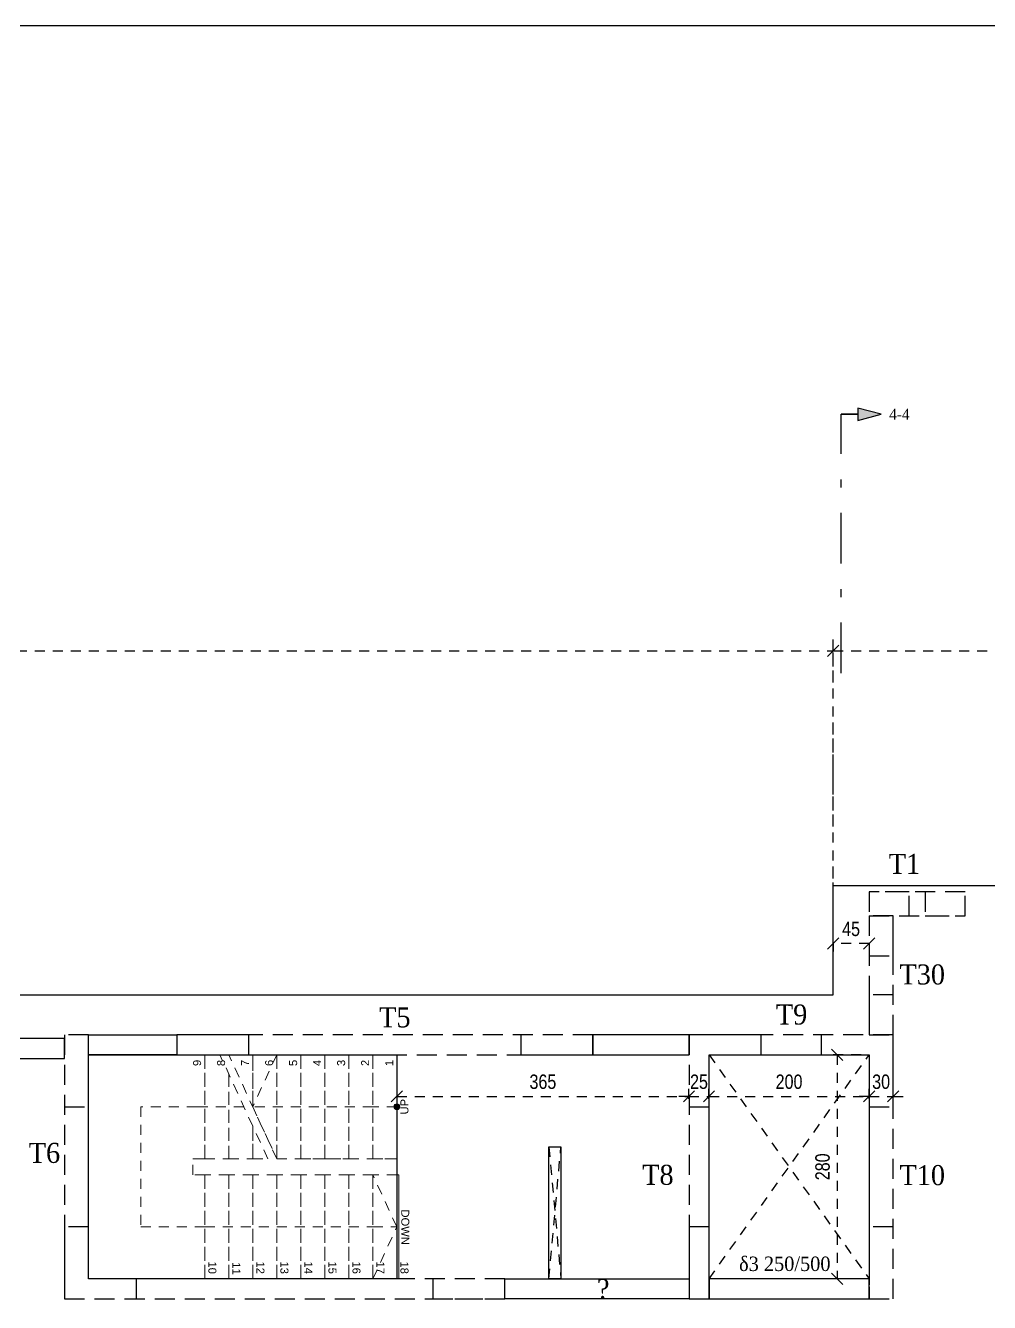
# Model space of a CAD drawing. Header units: millimetres. Extents: x -2171 to 1563, y -1758 to -1505.
# Drawn here: x -1021.42 to -1009.37, y -1606.2 to -1590.25 of the extents above; entities that cross this region are included whole.
import ezdxf
from ezdxf.enums import TextEntityAlignment as Align

# ---------------------------------------------------------------- set-up
doc = ezdxf.new("R2010")
doc.units = ezdxf.units.MM
doc.header["$PDMODE"] = 32
for name, pattern in [('DASHDOT', [25.4, 12.7, -6.35, 0, -6.35]), ('Dashed Small', [282.222222, 141.111111, -141.111111]), ('DASHED2', [0.375, 0.25, -0.125]), ('HIDDEN', [0.375, 0.25, -0.125]), ('HIDDEN2', [0.1875, 0.125, -0.0625])]:
    doc.linetypes.add(name, pattern=pattern)
doc.layers.get('Defpoints').update_dxf_attribs({"color": 6})
for name, color, linetype in [('-S_TEXT', 3, 'Continuous'), ('Geo_Beam', 7, 'Continuous'), ('Geo_Col', 7, 'Continuous'), ('Geo_Lines', 7, 'Continuous'), ('Sect_Line_Symbol', 7, 'Continuous'), ('STAIRS', 9, 'Continuous'), ('Text_Beam', 7, 'Continuous'), ('Text_Col_-1', 7, 'Continuous')]:
    doc.layers.add(name, color=color, linetype=linetype)
doc.layers.add('A-ANNO-DIMS', color=1, linetype='Continuous', lineweight=9)
doc.styles.add('1-100', font='arial.ttf', dxfattribs={"width": 0.8})
doc.styles.add('GENERATED_STYLE_1', font='arial.ttf')
doc.styles.add('S1TmsNwRmn1088_b_934_161', font='times.ttf', dxfattribs={"width": 0.933629, "height": 0.10875})
doc.styles.add('S1TmsNwRmn11_b_934_161', font='times.ttf', dxfattribs={"width": 0.933629, "height": 0.001087})
doc.styles.add('S1TmsNwRmn1359_b_934_161', font='times.ttf', dxfattribs={"width": 0.933629, "height": 0.135937})
doc.dimstyles.new('Copy of 1-100', dxfattribs={"dimtxt": 0.18, "dimasz": 0.14, "dimexe": 0.14, "dimexo": 0.1, "dimgap": 0.09, "dimtad": 1, "dimdec": 0, "dimlfac": 100, "dimrnd": 5, "dimzin": 5, "dimdsep": 46, "dimtxsty": '1-100', "dimblk": 'OBLIQUE', "dimcen": 0.09, "dimclrd": 1, "dimclre": 1, "dimclrt": 2, "dimadec": 0, "dimazin": 0, "dimtfac": 1, "dimtdec": 0, "dimtix": 1, "dimtmove": 2, "dimatfit": 3, "dimfxl": 5, "dimfxlon": 1, "dimtolj": 1, "dimtzin": 5, "dimarcsym": 0})

# ---------------------------------------------------------------- blocks, each defined once
blk = doc.blocks.new('_Oblique')
at = {"color": 0, "linetype": 'ByBlock', "lineweight": -2}
blk.add_line((-0.5, -0.5), (0.5, 0.5), dxfattribs=at)
blk = doc.blocks.new('*D1136')
at = {"layer": 'A-ANNO-DIMS', "color": 1, "linetype": 'HIDDEN', "lineweight": -2, "ltscale": 0.5, "transparency": 16777216}
blk.add_line((-1040.425, -1602.256), (-1040.425, -1597.92), dxfattribs=at)
at = {"layer": 'A-ANNO-DIMS', "color": 1, "linetype": 'HIDDEN2', "lineweight": -2, "ltscale": 0.5, "transparency": 16777216}
blk.add_line((-1011.328, -1602.256), (-1011.328, -1597.92), dxfattribs=at)
at = {"layer": 'A-ANNO-DIMS', "color": 1, "linetype": 'DASHED2', "lineweight": -2, "ltscale": 0.5, "transparency": 16777216}
blk.add_line((-1040.425, -1598.06), (-1011.328, -1598.06), dxfattribs=at)
at = {"layer": 'Defpoints', "color": 0, "ltscale": 0.5, "transparency": 16777216}
for p in [(-1011.328, -1598.06), (-1040.425, -1602.356), (-1011.328, -1602.356)]:
    blk.add_point(p, dxfattribs=at)
at = {"layer": 'A-ANNO-DIMS', "color": 1, "lineweight": -2, "ltscale": 0.5, "transparency": 16777216, "xscale": 0.14, "yscale": 0.14, "zscale": 0.14, "rotation": 180}
blk.add_blockref('_Oblique', (-1040.425, -1598.06), dxfattribs=at)
at = {"layer": 'A-ANNO-DIMS', "color": 1, "lineweight": -2, "ltscale": 0.5, "transparency": 16777216, "xscale": 0.14, "yscale": 0.14, "zscale": 0.14}
blk.add_blockref('_Oblique', (-1011.328, -1598.06), dxfattribs=at)
at = {"layer": 'A-ANNO-DIMS', "color": 2, "ltscale": 0.5, "transparency": 16777216, "insert": (-1025.876, -1597.878), "char_height": 0.18, "attachment_point": 5, "style": '1-100'}
blk.add_mtext('\\A1;2910', dxfattribs=at)
blk = doc.blocks.new('*D1137')
at = {"layer": 'A-ANNO-DIMS', "color": 1, "linetype": 'HIDDEN', "lineweight": -2, "ltscale": 0.5, "transparency": 16777216}
blk.add_line((-1011.328, -1602.256), (-1011.328, -1597.92), dxfattribs=at)
at = {"layer": 'A-ANNO-DIMS', "color": 1, "linetype": 'HIDDEN2', "lineweight": -2, "ltscale": 0.5, "transparency": 16777216}
blk.add_line((-995.916, -1600.891), (-995.916, -1597.92), dxfattribs=at)
at = {"layer": 'A-ANNO-DIMS', "color": 1, "linetype": 'DASHED2', "lineweight": -2, "ltscale": 0.5, "transparency": 16777216}
blk.add_line((-1011.328, -1598.06), (-995.916, -1598.06), dxfattribs=at)
at = {"layer": 'Defpoints', "color": 0, "ltscale": 0.5, "transparency": 16777216}
for p in [(-995.916, -1598.06), (-995.916, -1600.991), (-1011.328, -1602.356)]:
    blk.add_point(p, dxfattribs=at)
at = {"layer": 'A-ANNO-DIMS', "color": 1, "lineweight": -2, "ltscale": 0.5, "transparency": 16777216, "xscale": 0.14, "yscale": 0.14, "zscale": 0.14, "rotation": 180}
blk.add_blockref('_Oblique', (-1011.328, -1598.06), dxfattribs=at)
at = {"layer": 'A-ANNO-DIMS', "color": 1, "lineweight": -2, "ltscale": 0.5, "transparency": 16777216, "xscale": 0.14, "yscale": 0.14, "zscale": 0.14}
blk.add_blockref('_Oblique', (-995.916, -1598.06), dxfattribs=at)
at = {"layer": 'A-ANNO-DIMS', "color": 2, "ltscale": 0.5, "transparency": 16777216, "insert": (-1003.622, -1597.878), "char_height": 0.18, "attachment_point": 5, "style": '1-100'}
blk.add_mtext('\\A1;1540', dxfattribs=at)
blk = doc.blocks.new('*D1145')
at = {"layer": 'A-ANNO-DIMS', "color": 1, "linetype": 'HIDDEN2', "lineweight": -2, "ltscale": 0.5, "transparency": 16777216}
blk.add_line((-1011.328, -1601.716), (-1011.328, -1601.856), dxfattribs=at)
at = {"layer": 'A-ANNO-DIMS', "color": 1, "linetype": 'DASHED2', "lineweight": -2, "ltscale": 0.5, "transparency": 16777216}
blk.add_line((-1010.878, -1601.716), (-1011.328, -1601.716), dxfattribs=at)
at = {"layer": 'A-ANNO-DIMS', "color": 1, "linetype": 'HIDDEN', "lineweight": -2, "ltscale": 0.5, "transparency": 16777216}
blk.add_line((-1010.878, -1601.716), (-1010.878, -1601.856), dxfattribs=at)
at = {"layer": 'Defpoints', "color": 0, "ltscale": 0.5, "transparency": 16777216}
for p in [(-1011.328, -1601.621), (-1011.328, -1601.716), (-1010.878, -1601.621)]:
    blk.add_point(p, dxfattribs=at)
at = {"layer": 'A-ANNO-DIMS', "color": 1, "lineweight": -2, "ltscale": 0.5, "transparency": 16777216, "xscale": 0.14, "yscale": 0.14, "zscale": 0.14, "rotation": 180}
blk.add_blockref('_Oblique', (-1011.328, -1601.716), dxfattribs=at)
at = {"layer": 'A-ANNO-DIMS', "color": 1, "lineweight": -2, "ltscale": 0.5, "transparency": 16777216, "xscale": 0.14, "yscale": 0.14, "zscale": 0.14}
blk.add_blockref('_Oblique', (-1010.878, -1601.716), dxfattribs=at)
at = {"layer": 'A-ANNO-DIMS', "color": 2, "ltscale": 0.5, "transparency": 16777216, "insert": (-1011.103, -1601.535), "char_height": 0.18, "attachment_point": 5, "style": '1-100'}
blk.add_mtext('\\A1;45', dxfattribs=at)
blk = doc.blocks.new('*D1146')
at = {"layer": 'A-ANNO-DIMS', "color": 1, "linetype": 'HIDDEN', "lineweight": -2, "ltscale": 0.5, "transparency": 16777216}
blk.add_line((-1010.978, -1603.106), (-1011.417, -1603.106), dxfattribs=at)
at = {"layer": 'A-ANNO-DIMS', "color": 1, "linetype": 'DASHED2', "lineweight": -2, "ltscale": 0.5, "transparency": 16777216}
blk.add_line((-1011.277, -1603.106), (-1011.277, -1605.906), dxfattribs=at)
at = {"layer": 'A-ANNO-DIMS', "color": 1, "linetype": 'HIDDEN2', "lineweight": -2, "ltscale": 0.5, "transparency": 16777216}
blk.add_line((-1010.978, -1605.906), (-1011.417, -1605.906), dxfattribs=at)
at = {"layer": 'Defpoints', "color": 0, "ltscale": 0.5, "transparency": 16777216}
for p in [(-1010.878, -1603.106), (-1011.277, -1605.906), (-1010.878, -1605.906)]:
    blk.add_point(p, dxfattribs=at)
at = {"layer": 'A-ANNO-DIMS', "color": 1, "lineweight": -2, "ltscale": 0.5, "transparency": 16777216, "xscale": 0.14, "yscale": 0.14, "zscale": 0.14}
for p, rotation in [((-1011.277, -1603.106), 90), ((-1011.277, -1605.906), 270)]:
    blk.add_blockref('_Oblique', p, dxfattribs=dict(at, rotation=rotation))
at = {"layer": 'A-ANNO-DIMS', "color": 2, "ltscale": 0.5, "transparency": 16777216, "insert": (-1011.459, -1604.506), "char_height": 0.18, "attachment_point": 5, "rotation": 90, "style": '1-100'}
blk.add_mtext('\\A1;280', dxfattribs=at)
blk = doc.blocks.new('*D1147')
at = {"layer": 'A-ANNO-DIMS', "color": 1, "linetype": 'HIDDEN2', "lineweight": -2, "ltscale": 0.5, "transparency": 16777216}
blk.add_line((-1013.128, -1603.656), (-1013.128, -1603.486), dxfattribs=at)
at = {"layer": 'A-ANNO-DIMS', "color": 1, "linetype": 'HIDDEN', "lineweight": -2, "ltscale": 0.5, "transparency": 16777216}
blk.add_line((-1016.778, -1603.597), (-1016.778, -1603.766), dxfattribs=at)
at = {"layer": 'A-ANNO-DIMS', "color": 1, "linetype": 'DASHED2', "lineweight": -2, "ltscale": 0.5, "transparency": 16777216}
blk.add_line((-1016.778, -1603.626), (-1013.128, -1603.626), dxfattribs=at)
at = {"layer": 'Defpoints', "color": 0, "ltscale": 0.5, "transparency": 16777216}
for p in [(-1016.778, -1603.497), (-1013.128, -1603.626), (-1013.128, -1603.756)]:
    blk.add_point(p, dxfattribs=at)
at = {"layer": 'A-ANNO-DIMS', "color": 1, "lineweight": -2, "ltscale": 0.5, "transparency": 16777216, "xscale": 0.14, "yscale": 0.14, "zscale": 0.14, "rotation": 180}
blk.add_blockref('_Oblique', (-1016.778, -1603.626), dxfattribs=at)
at = {"layer": 'A-ANNO-DIMS', "color": 1, "lineweight": -2, "ltscale": 0.5, "transparency": 16777216, "xscale": 0.14, "yscale": 0.14, "zscale": 0.14}
blk.add_blockref('_Oblique', (-1013.128, -1603.626), dxfattribs=at)
at = {"layer": 'A-ANNO-DIMS', "color": 2, "ltscale": 0.5, "transparency": 16777216, "insert": (-1014.953, -1603.444), "char_height": 0.18, "attachment_point": 5, "style": '1-100'}
blk.add_mtext('\\A1;365', dxfattribs=at)
blk = doc.blocks.new('*D1148')
at = {"layer": 'A-ANNO-DIMS', "color": 1, "linetype": 'HIDDEN', "lineweight": -2, "ltscale": 0.5, "transparency": 16777216}
blk.add_line((-1013.128, -1603.656), (-1013.128, -1603.486), dxfattribs=at)
at = {"layer": 'A-ANNO-DIMS', "color": 1, "linetype": 'HIDDEN2', "lineweight": -2, "ltscale": 0.5, "transparency": 16777216}
blk.add_line((-1012.878, -1603.656), (-1012.878, -1603.486), dxfattribs=at)
at = {"layer": 'A-ANNO-DIMS', "color": 1, "linetype": 'DASHED2', "lineweight": -2, "ltscale": 0.5, "transparency": 16777216}
for p, q in [((-1013.128, -1603.626), (-1013.268, -1603.626)), ((-1013.128, -1603.626), (-1012.878, -1603.626)), ((-1012.878, -1603.626), (-1012.738, -1603.626))]:
    blk.add_line(p, q, dxfattribs=at)
at = {"layer": 'Defpoints', "color": 0, "ltscale": 0.5, "transparency": 16777216}
for p in [(-1012.878, -1603.626), (-1013.128, -1603.756), (-1012.878, -1603.756)]:
    blk.add_point(p, dxfattribs=at)
at = {"layer": 'A-ANNO-DIMS', "color": 1, "lineweight": -2, "ltscale": 0.5, "transparency": 16777216, "xscale": 0.14, "yscale": 0.14, "zscale": 0.14}
blk.add_blockref('_Oblique', (-1013.128, -1603.626), dxfattribs=at)
at = {"layer": 'A-ANNO-DIMS', "color": 1, "lineweight": -2, "ltscale": 0.5, "transparency": 16777216, "xscale": 0.14, "yscale": 0.14, "zscale": 0.14, "rotation": 180}
blk.add_blockref('_Oblique', (-1012.878, -1603.626), dxfattribs=at)
at = {"layer": 'A-ANNO-DIMS', "color": 2, "ltscale": 0.5, "transparency": 16777216, "insert": (-1013.003, -1603.444), "char_height": 0.18, "attachment_point": 5, "style": '1-100'}
blk.add_mtext('\\A1;25', dxfattribs=at)
blk = doc.blocks.new('*D1149')
at = {"layer": 'A-ANNO-DIMS', "color": 1, "linetype": 'HIDDEN', "lineweight": -2, "ltscale": 0.5, "transparency": 16777216}
blk.add_line((-1012.878, -1603.656), (-1012.878, -1603.486), dxfattribs=at)
at = {"layer": 'A-ANNO-DIMS', "color": 1, "linetype": 'HIDDEN2', "lineweight": -2, "ltscale": 0.5, "transparency": 16777216}
blk.add_line((-1010.878, -1603.656), (-1010.878, -1603.486), dxfattribs=at)
at = {"layer": 'A-ANNO-DIMS', "color": 1, "linetype": 'DASHED2', "lineweight": -2, "ltscale": 0.5, "transparency": 16777216}
blk.add_line((-1012.878, -1603.626), (-1010.878, -1603.626), dxfattribs=at)
at = {"layer": 'Defpoints', "color": 0, "ltscale": 0.5, "transparency": 16777216}
for p in [(-1010.878, -1603.626), (-1012.878, -1603.756), (-1010.878, -1603.756)]:
    blk.add_point(p, dxfattribs=at)
at = {"layer": 'A-ANNO-DIMS', "color": 1, "lineweight": -2, "ltscale": 0.5, "transparency": 16777216, "xscale": 0.14, "yscale": 0.14, "zscale": 0.14, "rotation": 180}
blk.add_blockref('_Oblique', (-1012.878, -1603.626), dxfattribs=at)
at = {"layer": 'A-ANNO-DIMS', "color": 1, "lineweight": -2, "ltscale": 0.5, "transparency": 16777216, "xscale": 0.14, "yscale": 0.14, "zscale": 0.14}
blk.add_blockref('_Oblique', (-1010.878, -1603.626), dxfattribs=at)
at = {"layer": 'A-ANNO-DIMS', "color": 2, "ltscale": 0.5, "transparency": 16777216, "insert": (-1011.878, -1603.444), "char_height": 0.18, "attachment_point": 5, "style": '1-100'}
blk.add_mtext('\\A1;200', dxfattribs=at)
blk = doc.blocks.new('*D1150')
at = {"layer": 'A-ANNO-DIMS', "color": 1, "linetype": 'HIDDEN', "lineweight": -2, "ltscale": 0.5, "transparency": 16777216}
blk.add_line((-1010.878, -1603.656), (-1010.878, -1603.486), dxfattribs=at)
at = {"layer": 'A-ANNO-DIMS', "color": 1, "linetype": 'HIDDEN2', "lineweight": -2, "ltscale": 0.5, "transparency": 16777216}
blk.add_line((-1010.578, -1603.656), (-1010.578, -1603.486), dxfattribs=at)
at = {"layer": 'A-ANNO-DIMS', "color": 1, "linetype": 'DASHED2', "lineweight": -2, "ltscale": 0.5, "transparency": 16777216}
for p, q in [((-1010.878, -1603.626), (-1011.018, -1603.626)), ((-1010.878, -1603.626), (-1010.578, -1603.626)), ((-1010.578, -1603.626), (-1010.438, -1603.626))]:
    blk.add_line(p, q, dxfattribs=at)
at = {"layer": 'Defpoints', "color": 0, "ltscale": 0.5, "transparency": 16777216}
for p in [(-1010.578, -1603.626), (-1010.878, -1603.756), (-1010.578, -1603.756)]:
    blk.add_point(p, dxfattribs=at)
at = {"layer": 'A-ANNO-DIMS', "color": 1, "lineweight": -2, "ltscale": 0.5, "transparency": 16777216, "xscale": 0.14, "yscale": 0.14, "zscale": 0.14}
blk.add_blockref('_Oblique', (-1010.878, -1603.626), dxfattribs=at)
at = {"layer": 'A-ANNO-DIMS', "color": 1, "lineweight": -2, "ltscale": 0.5, "transparency": 16777216, "xscale": 0.14, "yscale": 0.14, "zscale": 0.14, "rotation": 180}
blk.add_blockref('_Oblique', (-1010.578, -1603.626), dxfattribs=at)
at = {"layer": 'A-ANNO-DIMS', "color": 2, "ltscale": 0.5, "transparency": 16777216, "insert": (-1010.728, -1603.444), "char_height": 0.18, "attachment_point": 5, "style": '1-100'}
blk.add_mtext('\\A1;30', dxfattribs=at)

msp = doc.modelspace()

# ---------------------------------------------------------------- hatches: boundary and pattern name
at = {"layer": 'Sect_Line_Symbol'}
msp.add_hatch(color=2, dxfattribs=at).paths.add_polyline_path([(-1011.2276, -1595.106), (-1011.0174, -1595.106), (-1011.0174, -1595.1836), (-1010.7276, -1595.106), (-1011.0174, -1595.0284), (-1011.0174, -1595.106)])
at = {"layer": 'STAIRS', "linetype": 'Continuous', "lineweight": 15}
msp.add_hatch(color=8, dxfattribs=at).paths.add_polyline_path([(-1016.7775, -1603.7185, 1), (-1016.7775, -1603.7935, 1)])

# ---------------------------------------------------------------- linework, layer by layer
at = {"layer": '-S_TEXT', "ltscale": 5}
msp.add_lwpolyline([(-1042.8179, -1590.2497), (-984.6704, -1590.2497), (-984.6704, -1630.2944), (-1042.8179, -1630.2944)], close=True, dxfattribs=at)
at = {"color": 2, "linetype": 'HIDDEN', "ltscale": 0.5}
for p, q in [((-1012.8776, -1603.106), (-1010.8776, -1605.9063)), ((-1012.8776, -1605.9063), (-1010.8776, -1603.106)), ((-1014.8775, -1604.256), (-1014.7276, -1605.906)), ((-1014.8775, -1605.906), (-1014.7276, -1604.256))]:
    msp.add_line(p, q, dxfattribs=at)
at = {"layer": 'Geo_Beam', "color": 94, "ltscale": 0.5}
for points in [[(-1020.6276, -1602.856), (-1019.5276, -1602.856), (-1019.5276, -1603.106), (-1020.6276, -1603.106)], [(-1014.3273, -1603.106), (-1013.1276, -1603.106), (-1013.1276, -1602.856), (-1014.3273, -1602.856)], [(-1015.4276, -1605.906), (-1013.1276, -1605.906), (-1013.1276, -1606.156), (-1015.4276, -1606.156)]]:
    msp.add_lwpolyline(points, close=True, dxfattribs=at)
at = {"layer": 'Geo_Beam', "color": 94}
for points in [[(-1026.9775, -1603.1533), (-1020.9276, -1603.1533), (-1020.9276, -1602.9033), (-1026.9775, -1602.9033)], [(-1012.8776, -1606.156), (-1010.8776, -1606.156), (-1010.8777, -1605.906), (-1012.8776, -1605.906)]]:
    msp.add_lwpolyline(points, close=True, dxfattribs=at)
at = {"layer": 'Geo_Col', "color": 94, "linetype": 'HIDDEN'}
for points in [[(-1010.8776, -1601.3706), (-1009.6776, -1601.3706), (-1009.6776, -1601.0706), (-1010.8776, -1601.0706)], [(-1010.8776, -1601.3706), (-1010.3776, -1601.3706), (-1010.3776, -1601.0706), (-1010.8776, -1601.0706)], [(-1009.6776, -1601.0706), (-1010.1776, -1601.0706), (-1010.1776, -1601.3706), (-1009.6776, -1601.3706)], [(-1010.5776, -1602.856), (-1010.5776, -1601.3706), (-1010.8776, -1601.3706), (-1010.8776, -1602.856)], [(-1010.8776, -1601.3706), (-1010.8776, -1601.8706), (-1010.5776, -1601.8706), (-1010.5776, -1601.3706)], [(-1010.5776, -1602.856), (-1010.5776, -1602.356), (-1010.8776, -1602.356), (-1010.8776, -1602.856)], [(-1020.9276, -1602.856), (-1020.9276, -1603.756), (-1020.6276, -1603.756), (-1020.6276, -1602.856)], [(-1019.5276, -1603.106), (-1014.3273, -1603.106), (-1014.3273, -1602.856), (-1019.5276, -1602.856)], [(-1019.5276, -1603.106), (-1018.6276, -1603.106), (-1018.6276, -1602.856), (-1019.5276, -1602.856)], [(-1014.3273, -1602.856), (-1015.2273, -1602.856), (-1015.2273, -1603.106), (-1014.3273, -1603.106)], [(-1013.1276, -1602.856), (-1013.1276, -1603.756), (-1012.8776, -1603.756), (-1012.8776, -1603.106), (-1012.2276, -1603.106), (-1012.2276, -1602.856)], [(-1010.5776, -1602.856), (-1011.4776, -1602.856), (-1011.4776, -1603.106), (-1010.8776, -1603.106), (-1010.8776, -1603.756), (-1010.5776, -1603.756)], [(-1020.9276, -1606.156), (-1020.0276, -1606.156), (-1020.0276, -1605.906), (-1020.6276, -1605.906), (-1020.6276, -1605.256), (-1020.9276, -1605.256)], [(-1012.8776, -1606.156), (-1012.8776, -1605.256), (-1013.1276, -1605.256), (-1013.1276, -1606.156)], [(-1010.5776, -1606.156), (-1010.5776, -1605.256), (-1010.8776, -1605.256), (-1010.8776, -1606.156)], [(-1015.4276, -1605.906), (-1016.3276, -1605.906), (-1016.3276, -1606.156), (-1015.4276, -1606.156)]]:
    msp.add_lwpolyline(points, close=True, dxfattribs=at)
for points in [[(-1020.6276, -1602.856), (-1020.9276, -1602.856)], [(-1020.9276, -1602.856), (-1020.9276, -1606.156)], [(-1020.6276, -1605.906), (-1020.6276, -1602.856)], [(-1010.5776, -1602.856), (-1013.1276, -1602.856)], [(-1013.1276, -1602.856), (-1013.1276, -1606.156)], [(-1010.5776, -1606.156), (-1010.5776, -1602.856)], [(-1012.8776, -1603.106), (-1010.8776, -1603.106)], [(-1012.8776, -1606.156), (-1012.8776, -1603.106)], [(-1010.8776, -1603.106), (-1010.8776, -1606.156)], [(-1015.4276, -1605.906), (-1020.6276, -1605.906)], [(-1015.4276, -1606.156), (-1015.4276, -1605.906)], [(-1020.9276, -1606.156), (-1015.4276, -1606.156)], [(-1013.1276, -1606.156), (-1012.8776, -1606.156)], [(-1010.8776, -1606.156), (-1010.5776, -1606.156)]]:
    msp.add_lwpolyline(points, dxfattribs=at)
at = {"layer": 'Geo_Lines', "color": 94}
msp.add_lwpolyline([(-1040.4252, -1602.356), (-1011.3275, -1602.356), (-1011.3275, -1600.9906), (-995.9159, -1600.9906, -0.4198849), (-993.7237, -1603.2255), (-994.778, -1612.6262, -0.3947332), (-1000.3914, -1617.4237), (-1009.8025, -1616.9433, -0.4049166), (-1011.7367, -1614.8684), (-1011.3583, -1611.1198, 0.0864711), (-1011.4609, -1610.4984, 0.6667063), (-1011.9126, -1610.4934, 0.0742106), (-1012.0275, -1611.0687), (-1012.0278, -1615.0465, -0.4141148), (-1013.9869, -1617.006), (-1018.3621, -1617.0062, -0.414237), (-1019.8275, -1615.5407), (-1019.8275, -1615.0362), (-1020.2275, -1615.0362), (-1020.2275, -1615.4133, -0.4301222), (-1021.6054, -1616.7187), (-1032.9091, -1616.3463, -0.4610985), (-1041.1256, -1606.0553)], format="xyb", close=True, dxfattribs=at)
at = {"layer": 'Geo_Lines', "color": 94, "linetype": 'Continuous', "ltscale": 0.5}
msp.add_lwpolyline([(-1020.6275, -1603.106), (-1016.7775, -1603.106), (-1016.7775, -1605.906), (-1020.6275, -1605.906)], close=True, dxfattribs=at)
at = {"layer": 'Geo_Lines', "color": 94}
for points in [[(-1012.8776, -1603.106), (-1010.8776, -1603.106), (-1010.8776, -1605.9063), (-1012.8776, -1605.9063)], [(-1014.8775, -1604.256), (-1014.7276, -1604.256), (-1014.7276, -1605.906), (-1014.8775, -1605.906)]]:
    msp.add_lwpolyline(points, close=True, dxfattribs=at)
at = {"layer": 'Sect_Line_Symbol', "color": 2}
msp.add_lwpolyline([(-1011.2276, -1595.106), (-1011.0174, -1595.106), (-1011.0174, -1595.1836), (-1010.7276, -1595.106), (-1011.0174, -1595.0284), (-1011.0174, -1595.106)], close=True, dxfattribs=at)
at = {"layer": 'Sect_Line_Symbol', "color": 2, "linetype": 'DASHDOT', "ltscale": 0.05}
msp.add_lwpolyline([(-1011.2276, -1598.3415), (-1011.2276, -1595.106)], dxfattribs=at)
at = {"layer": 'STAIRS', "color": 8, "linetype": 'Dashed Small', "lineweight": 13}
for p, q in [((-1019.2775, -1603.106), (-1020.6275, -1603.106)), ((-1020.6275, -1603.106), (-1020.6275, -1605.906)), ((-1019.1775, -1603.106), (-1019.2775, -1603.106)), ((-1018.9877, -1603.106), (-1019.1775, -1603.106)), ((-1016.7525, -1604.606), (-1016.7775, -1604.606)), ((-1016.7525, -1605.906), (-1016.7525, -1604.606)), ((-1020.6275, -1605.906), (-1019.1775, -1605.906)), ((-1019.1775, -1605.906), (-1018.8775, -1605.906)), ((-1018.8775, -1605.906), (-1018.5775, -1605.906)), ((-1018.5775, -1605.906), (-1018.2775, -1605.906)), ((-1018.2775, -1605.906), (-1017.9775, -1605.906)), ((-1017.9775, -1605.906), (-1017.6775, -1605.906)), ((-1017.6775, -1605.906), (-1017.3775, -1605.906)), ((-1017.3775, -1605.906), (-1017.0775, -1605.906)), ((-1017.0775, -1605.906), (-1016.7775, -1605.906)), ((-1016.7775, -1605.906), (-1016.7525, -1605.906))]:
    msp.add_line(p, q, dxfattribs=at)
at = {"layer": 'STAIRS', "color": 8, "linetype": 'HIDDEN2', "lineweight": 13}
for p, q in [((-1019.1775, -1603.106), (-1019.1775, -1604.406)), ((-1019.1775, -1604.406), (-1019.1775, -1603.106)), ((-1018.3877, -1604.406), (-1018.9877, -1603.106)), ((-1018.2775, -1604.406), (-1018.8775, -1603.106)), ((-1018.5775, -1603.106), (-1018.5775, -1603.756)), ((-1018.5775, -1603.756), (-1018.5775, -1603.106)), ((-1018.2775, -1603.106), (-1018.5775, -1603.756)), ((-1018.2775, -1603.106), (-1018.2775, -1604.406)), ((-1018.2775, -1604.406), (-1018.2775, -1603.106)), ((-1017.9775, -1603.106), (-1017.9775, -1604.406)), ((-1017.9775, -1604.406), (-1017.9775, -1603.106)), ((-1017.6775, -1603.106), (-1017.6775, -1604.406)), ((-1017.6775, -1604.406), (-1017.6775, -1603.106)), ((-1017.3775, -1603.106), (-1017.3775, -1604.406)), ((-1017.3775, -1604.406), (-1017.3775, -1603.106)), ((-1017.0775, -1603.106), (-1017.0775, -1604.406)), ((-1017.0775, -1604.406), (-1017.0775, -1603.106)), ((-1016.7775, -1604.406), (-1016.7775, -1603.106)), ((-1018.8775, -1603.3446), (-1018.8775, -1604.406)), ((-1018.8775, -1604.406), (-1018.8775, -1603.3446)), ((-1019.2775, -1603.756), (-1019.9775, -1603.756)), ((-1019.9775, -1603.756), (-1019.9775, -1605.256)), ((-1019.1775, -1603.756), (-1019.2775, -1603.756)), ((-1018.6877, -1603.756), (-1019.1775, -1603.756)), ((-1017.0775, -1603.756), (-1018.5775, -1603.756)), ((-1018.5775, -1603.756), (-1018.2775, -1604.406)), ((-1016.7775, -1603.756), (-1017.0775, -1603.756)), ((-1018.5775, -1603.9946), (-1018.5775, -1604.406)), ((-1018.5775, -1604.406), (-1018.5775, -1603.9946)), ((-1019.3275, -1604.606), (-1019.3275, -1604.406)), ((-1019.3275, -1604.406), (-1019.2775, -1604.406)), ((-1019.2775, -1604.406), (-1019.1775, -1604.406)), ((-1019.1775, -1604.406), (-1018.8775, -1604.406)), ((-1018.8775, -1604.406), (-1018.5775, -1604.406)), ((-1018.5775, -1604.406), (-1018.3877, -1604.406)), ((-1018.2775, -1604.406), (-1016.7775, -1604.406)), ((-1018.2775, -1604.406), (-1017.9775, -1604.406)), ((-1017.9775, -1604.406), (-1017.6775, -1604.406)), ((-1017.6775, -1604.406), (-1017.3775, -1604.406)), ((-1017.3775, -1604.406), (-1017.0775, -1604.406)), ((-1017.0775, -1604.406), (-1016.7775, -1604.406)), ((-1019.1775, -1604.606), (-1019.3275, -1604.606)), ((-1019.1775, -1605.906), (-1019.1775, -1604.606)), ((-1018.8775, -1604.606), (-1019.1775, -1604.606)), ((-1019.1775, -1604.606), (-1019.1775, -1605.906)), ((-1018.8775, -1605.906), (-1018.8775, -1604.606)), ((-1018.5775, -1604.606), (-1018.8775, -1604.606)), ((-1018.8775, -1604.606), (-1018.8775, -1605.906)), ((-1018.5775, -1605.906), (-1018.5775, -1604.606)), ((-1018.2775, -1604.606), (-1018.5775, -1604.606)), ((-1018.5775, -1604.606), (-1018.5775, -1605.906)), ((-1018.2775, -1605.906), (-1018.2775, -1604.606)), ((-1017.9775, -1604.606), (-1018.2775, -1604.606)), ((-1018.2775, -1604.606), (-1018.2775, -1605.906)), ((-1017.9775, -1605.906), (-1017.9775, -1604.606)), ((-1017.6775, -1604.606), (-1017.9775, -1604.606)), ((-1017.9775, -1604.606), (-1017.9775, -1605.906)), ((-1017.6775, -1605.906), (-1017.6775, -1604.606)), ((-1017.3775, -1604.606), (-1017.6775, -1604.606)), ((-1017.6775, -1604.606), (-1017.6775, -1605.906)), ((-1017.3775, -1605.906), (-1017.3775, -1604.606)), ((-1017.0775, -1604.606), (-1017.3775, -1604.606)), ((-1017.3775, -1604.606), (-1017.3775, -1605.906)), ((-1017.0775, -1605.906), (-1017.0775, -1604.606)), ((-1017.0775, -1604.606), (-1017.0775, -1605.906)), ((-1016.7775, -1604.606), (-1017.0775, -1604.606)), ((-1016.7775, -1605.256), (-1017.0775, -1604.606)), ((-1019.9775, -1605.256), (-1019.1775, -1605.256)), ((-1019.1775, -1605.256), (-1017.0775, -1605.256)), ((-1017.0775, -1605.256), (-1016.7775, -1605.256)), ((-1017.0775, -1605.906), (-1016.7775, -1605.256))]:
    msp.add_line(p, q, dxfattribs=at)
at = {"layer": 'STAIRS', "color": 8, "linetype": 'Continuous', "lineweight": 13}
for p, q in [((-1016.7775, -1603.106), (-1018.8775, -1603.106)), ((-1018.5775, -1603.106), (-1018.8775, -1603.106)), ((-1018.2775, -1603.106), (-1018.5775, -1603.106)), ((-1017.9775, -1603.106), (-1018.2775, -1603.106)), ((-1017.6775, -1603.106), (-1017.9775, -1603.106)), ((-1017.3775, -1603.106), (-1017.6775, -1603.106)), ((-1017.0775, -1603.106), (-1017.3775, -1603.106)), ((-1016.7775, -1603.106), (-1017.0775, -1603.106)), ((-1016.7775, -1604.406), (-1016.7775, -1603.106))]:
    msp.add_line(p, q, dxfattribs=at)
at = {"layer": 'STAIRS', "color": 8, "linetype": 'Continuous', "lineweight": 13, "flags": 128}
msp.add_lwpolyline([(-1016.7775, -1603.7185, 1), (-1016.7775, -1603.7935, 1)], format="xyb", close=True, dxfattribs=at)

# ---------------------------------------------------------------- texts
at = {"layer": 'Sect_Line_Symbol', "color": 2, "style": 'S1TmsNwRmn1359_b_934_161', "width": 0.933629}
msp.add_text('4-4', height=0.13594, dxfattribs=at).set_placement((-1010.6276, -1595.106), align=Align.MIDDLE_LEFT)
at = {"layer": 'STAIRS', "color": 8, "linetype": 'HIDDEN2', "lineweight": 15, "char_height": 0.1, "attachment_point": 4, "style": 'GENERATED_STYLE_1'}
for s, insert, rotation in [('\\A1;{\\pql;\\fArial|b0|i0|c0|p0;\\W1.000000;9}', (-1019.2724, -1603.2473), 90), ('\\A1;{\\pql;\\fArial|b0|i0|c0|p0;\\W1.000000;8}', (-1018.9724, -1603.2473), 90), ('\\A1;{\\pql;\\fArial|b0|i0|c0|p0;\\W1.000000;7}', (-1018.6732, -1603.2473), 90), ('\\A1;{\\pql;\\fArial|b0|i0|c0|p0;\\W1.000000;6}', (-1018.3724, -1603.2473), 90), ('\\A1;{\\pql;\\fArial|b0|i0|c0|p0;\\W1.000000;5}', (-1018.0724, -1603.2473), 90), ('\\A1;{\\pql;\\fArial|b0|i0|c0|p0;\\W1.000000;4}', (-1017.7732, -1603.2473), 90), ('\\A1;{\\pql;\\fArial|b0|i0|c0|p0;\\W1.000000;3}', (-1017.4724, -1603.2473), 90), ('\\A1;{\\pql;\\fArial|b0|i0|c0|p0;\\W1.000000;2}', (-1017.1732, -1603.2473), 90), ('\\A1;{\\pql;\\fArial|b0|i0|c0|p0;\\W1.000000;1}', (-1016.8732, -1603.2473), 90), ('\\A1;{\\pql;\\fArial|b0|i0|c0|p0;\\W1.000000;10}', (-1019.0826, -1605.6885), 270), ('\\A1;{\\pql;\\fArial|b0|i0|c0|p0;\\W1.000000;11}', (-1018.7818, -1605.6986), 270), ('\\A1;{\\pql;\\fArial|b0|i0|c0|p0;\\W1.000000;12}', (-1018.4818, -1605.6885), 270), ('\\A1;{\\pql;\\fArial|b0|i0|c0|p0;\\W1.000000;13}', (-1018.1827, -1605.6885), 270), ('\\A1;{\\pql;\\fArial|b0|i0|c0|p0;\\W1.000000;14}', (-1017.8818, -1605.6885), 270), ('\\A1;{\\pql;\\fArial|b0|i0|c0|p0;\\W1.000000;15}', (-1017.5826, -1605.6885), 270), ('\\A1;{\\pql;\\fArial|b0|i0|c0|p0;\\W1.000000;16}', (-1017.2826, -1605.6885), 270), ('\\A1;{\\pql;\\fArial|b0|i0|c0|p0;\\W1.000000;17}', (-1016.9818, -1605.6885), 270)]:
    msp.add_mtext(s, dxfattribs=dict(at, insert=insert, rotation=rotation))
at = {"layer": 'STAIRS', "color": 8, "lineweight": 15, "char_height": 0.1, "attachment_point": 4, "style": 'GENERATED_STYLE_1'}
for s, insert, rotation in [('\\A1;{\\pql;\\fArial|b0|i0|c0|p0;\\W1.000000;UP}', (-1016.6824, -1603.8513), 90), ('\\A1;{\\pql;\\fArial|b0|i0|c0|p0;\\W1.000000;DOWN}', (-1016.6726, -1605.0389), 270), ('\\A1;{\\pql;\\fArial|b0|i0|c0|p0;\\W1.000000;18}', (-1016.6826, -1605.6885), 270)]:
    msp.add_mtext(s, dxfattribs=dict(at, insert=insert, rotation=rotation))
at = {"layer": 'Text_Beam', "color": 3, "style": 'S1TmsNwRmn1088_b_934_161', "width": 0.933629}
msp.add_text(' δ3 250/500', height=0.18, dxfattribs=at).set_placement((-1012.5655, -1605.8073))
at = {"layer": 'Text_Col_-1', "color": 200, "style": 'S1TmsNwRmn11_b_934_161', "width": 0.933629}
for s, p in [('T1', (-1010.6323, -1600.8464)), ('T30', (-1010.4978, -1602.2279)), ('T5', (-1016.9977, -1602.7635)), ('T9', (-1012.0415, -1602.7283)), ('T6', (-1021.3752, -1604.4568)), ('T8', (-1013.7118, -1604.731)), ('T10', (-1010.4974, -1604.7345)), ('?', (-1014.2776, -1606.156))]:
    msp.add_text(s, height=0.25, dxfattribs=at).set_placement(p)

# ---------------------------------------------------------------- dimensions: what is measured, and where the dimension line sits
at = {"layer": 'A-ANNO-DIMS', "ltscale": 0.5}
for base, p1, p2, picture, middle in [((-1011.3275, -1598.0595), (-1040.4252, -1602.356), (-1011.3275, -1602.356), '*D1136', (-1025.8764, -1597.8776)), ((-995.9159, -1598.0595), (-1011.3275, -1602.356), (-995.9159, -1600.9906), '*D1137', (-1003.6217, -1597.8776)), ((-1011.3275, -1601.7161), (-1010.8776, -1601.6206), (-1011.3275, -1601.6206), '*D1145', (-1011.1026, -1601.5346)), ((-1013.1276, -1603.6261), (-1016.7775, -1603.4965), (-1013.1276, -1603.756), '*D1147', (-1014.9526, -1603.4442)), ((-1012.8776, -1603.6261), (-1013.1276, -1603.756), (-1012.8776, -1603.756), '*D1148', (-1013.0026, -1603.4442)), ((-1010.8776, -1603.6261), (-1012.8776, -1603.756), (-1010.8776, -1603.756), '*D1149', (-1011.8776, -1603.4442)), ((-1010.5776, -1603.6261), (-1010.8776, -1603.756), (-1010.5776, -1603.756), '*D1150', (-1010.7276, -1603.4442))]:
    dim = msp.add_linear_dim(base=base, p1=p1, p2=p2, dimstyle='Copy of 1-100', dxfattribs=at)
    dim.commit()
    dim.dimension.update_dxf_attribs({"geometry": picture, "text_midpoint": middle})
dim = msp.add_linear_dim(base=(-1011.277, -1605.906), p1=(-1010.8776, -1603.106), p2=(-1010.8778, -1605.906), angle=90, dimstyle='Copy of 1-100', dxfattribs=at)
dim.commit()
dim.dimension.update_dxf_attribs({"geometry": '*D1146', "text_midpoint": (-1011.4589, -1604.506)})

doc.saveas('drawing.dxf')
